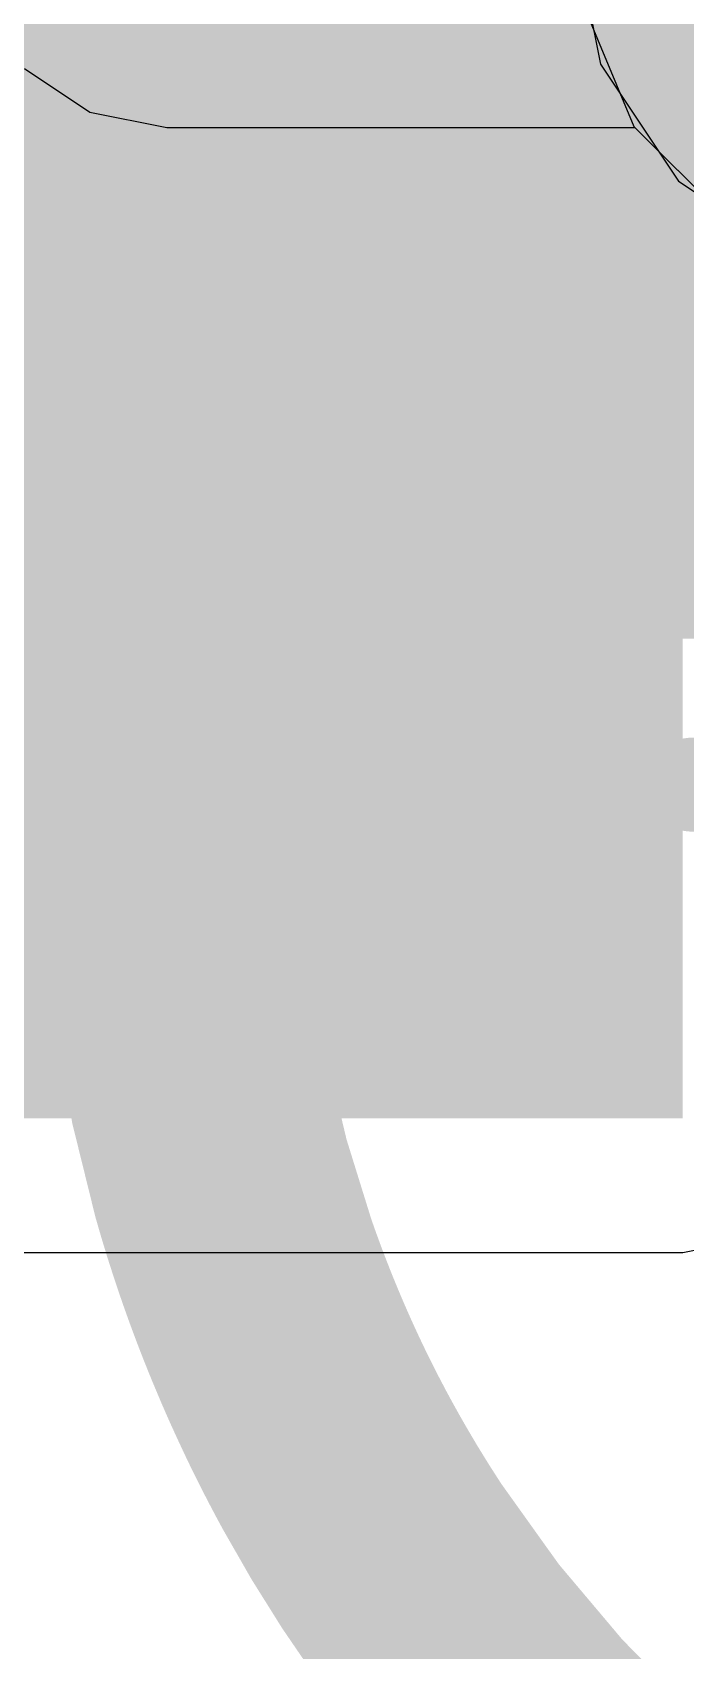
# Model space of a CAD drawing. Header units: inches. Extents: x -13 to 254, y -7 to 63.
# Drawn here: x 2.487 to 3.369, y 7.873 to 10.059 of the extents above; entities that cross this region are included whole.
import ezdxf

# ---------------------------------------------------------------- set-up
doc = ezdxf.new("R2010")
doc.units = ezdxf.units.IN
for name, color, linetype in [('Bottom Layer', 5, 'Continuous'), ('Bottom Overlay', 54, 'Continuous'), ('Bottom Paste', 16, 'Continuous'), ('Bottom Solder', 6, 'Continuous'), ('Dimensions', 6, 'Continuous'), ('GND', 16, 'Continuous'), ('POWER', 76, 'Continuous'), ('Top Layer', 1, 'Continuous'), ('Top Overlay', 2, 'Continuous')]:
    doc.layers.add(name, color=color, linetype=linetype)

# ---------------------------------------------------------------- blocks, each defined once
blk = doc.blocks.new('PTS526SP15SMTR2_LFS_46')
at = {"layer": 'Top Overlay'}
for points in [[(1.81685692, -0.000127, 0.127, 0.127, 1), (-1.81991508, -0.000127, 0.127, 0.127, 1)], [(1.78510692, -0.000127, 0.0635, 0.0635, 1), (1.84860692, -0.000127, 0.0635, 0.0635, 1)]]:
    blk.add_lwpolyline(points, format="xyseb", close=True, dxfattribs=at)
blk = doc.blocks.new('TSOT_23_8_B_51')
at = {"layer": 'Bottom Layer'}
for points in [[(1.82500016, 0.74999977), (0.77499972, 0.74999977), (0.77499972, 1.19999887), (1.82500016, 1.19999887)], [(1.82500016, 0.09999853000000007), (0.77499972, 0.09999852999999992), (0.77499972, 0.5499976299999999), (1.82500016, 0.5499976300000001)]]:
    blk.add_hatch(color=5, dxfattribs=at).paths.add_polyline_path(points)
at = {"layer": 'Bottom Paste'}
for points in [[(1.82500016, 0.74999977), (0.77499972, 0.74999977), (0.77499972, 1.19999887), (1.82500016, 1.19999887)], [(1.82500016, 0.09999853000000007), (0.77499972, 0.09999852999999992), (0.77499972, 0.5499976299999999), (1.82500016, 0.5499976300000001)]]:
    blk.add_hatch(color=16, dxfattribs=at).paths.add_polyline_path(points)
at = {"layer": 'Bottom Solder'}
for points in [[(1.92660016, 0.64839977), (0.6733997199999999, 0.6483997699999998), (0.6733997199999999, 1.30159887), (1.92660016, 1.30159887)], [(1.92660016, -0.001601469999999926), (0.6733997199999999, -0.001601470000000074), (0.6733997199999999, 0.6515976299999999), (1.92660016, 0.65159763)]]:
    blk.add_hatch(color=6, dxfattribs=at).paths.add_polyline_path(points)
at = {"layer": 'Bottom Overlay'}
blk.add_lwpolyline([(0.7619999999999999, 1.49859746, 0.127, 0.127, 0), (-0.7111999999999999, 1.49859746, 0.127, 0.127, 0)], format="xyseb", dxfattribs=at)
blk.add_lwpolyline([(0.73025, 1.49859746, 0.0635, 0.0635, 1), (0.79375, 1.49859746, 0.0635, 0.0635, 1)], format="xyseb", close=True, dxfattribs=at)

msp = doc.modelspace()

# ---------------------------------------------------------------- hatches: boundary and pattern name
at = {"layer": 'Bottom Layer'}
for points in [[(1.21206768, 9.991001099999998), (3.5079686, 9.991001099999998), (3.5079686, 10.44100274), (1.21206768, 10.44100274)], [(1.87481464, 8.59169986), (3.36520028, 8.59169986), (3.36520028, 9.7910015), (1.87481464, 9.7910015)], [(1.21206768, 8.59169986), (3.36520028, 8.59169986), (3.36520028, 9.22669986), (1.21206768, 9.22669986)]]:
    msp.add_hatch(color=5, dxfattribs=at).paths.add_polyline_path(points)

# ---------------------------------------------------------------- linework, layer by layer
for p, q in [((3.36520028, 8.41041752), (3.43457276, 8.42421734)), ((1.21206768, 8.41041752), (3.36520028, 8.41041752))]:
    msp.add_line(p, q, dxfattribs=at)
at = {"layer": 'Dimensions'}
for points in [[(4.49999862, 7.174346839999999, 0.254, 0.254, -0.9999999999999999), (4.49999862, 10.8256578, 0.254, 0.254, 0)], [(3.12368946, 10.12148598, 0.254, 0.254, -0.03913888874331477), (3.31789786, 10.32479774, 0.254, 0.254, 0)], [(2.85511494, 9.90193346, 0.254, 0.254, -0.04710975130365379), (3.04954686, 10.1895021, 0.254, 0.254, 0)], [(3.04301144, 10.01467644, 0.254, 0.254, -0.01871900268722525), (3.12368946, 10.12148344, 0.254, 0.254, 0)], [(2.98593764, 9.92757476, 0.254, 0.254, -0.01472009655486775), (3.0430089, 10.01467898, 0.254, 0.254, 0)], [(2.93324534, 9.835603899999999, 0.254, 0.254, -0.01514526445789057), (2.98593764, 9.92757222, 0.254, 0.254, 0)], [(2.81845512, 9.8313367, 0.254, 0.254, -0.01067368759262777), (2.85511748, 9.90193092, 0.254, 0.254, 0)], [(2.79475692, 9.78138506, 0.254, 0.254, -0.007340024396209105), (2.81845512, 9.8313367, 0.254, 0.254, 0)], [(2.92082474, 9.81186506, 0.254, 0.254, 0), (2.9332428, 9.835603899999999, 0.254, 0.254, 0)], [(2.90873942, 9.78783666, 0.254, 0.254, 0), (2.92082474, 9.81186506, 0.254, 0.254, 0)], [(2.77484586, 9.73624926, 0.254, 0.254, -0.006481059443028821), (2.79475184, 9.781387599999999, 0.254, 0.254, 0)], [(2.89410394, 9.75741508, 0.254, 0.254, -0.004907599635413254), (2.90873942, 9.78783666, 0.254, 0.254, 0)], [(2.8800044, 9.72657694, 0.254, 0.254, -0.004872096062237005), (2.89410394, 9.75741508, 0.254, 0.254, 0)], [(2.75832824, 9.69618584, 0.254, 0.254, -0.005631688889718054), (2.77485094, 9.73624672, 0.254, 0.254, 0)], [(2.86380682, 9.689048439999999, 0.254, 0.254, -0.005807124975026565), (2.8800044, 9.72657694, 0.254, 0.254, 0)], [(2.75378418, 9.6847025, 0.254, 0.254, 0), (2.75603716, 9.69042004, 0.254, 0.254, 0)], [(2.75603716, 9.69042004, 0.254, 0.254, 0), (2.75832824, 9.69618584, 0.254, 0.254, 0)], [(2.84592522, 9.64457558, 0.254, 0.254, -0.006732046930514134), (2.86380936, 9.689045899999998, 0.254, 0.254, 0)], [(2.74530058, 9.66270864, 0.254, 0.254, 0), (2.74735036, 9.66809598, 0.254, 0.254, 0)], [(2.74735036, 9.66809598, 0.254, 0.254, 0), (2.74944332, 9.673549359999999, 0.254, 0.254, 0)], [(2.74944332, 9.673549359999999, 0.254, 0.254, 0), (2.75158708, 9.67908148, 0.254, 0.254, 0)], [(2.75158708, 9.67908148, 0.254, 0.254, 0), (2.75378418, 9.6847025, 0.254, 0.254, 0)], [(2.7374596, 9.641603779999999, 0.254, 0.254, 0), (2.74329144, 9.65737718, 0.254, 0.254, 0)], [(2.74329144, 9.65737718, 0.254, 0.254, 0), (2.74530058, 9.66270864, 0.254, 0.254, 0)], [(2.7509724, 9.302810959999999, 0.254, 0.254, -0.04879723360128593), (2.84592522, 9.64457558, 0.254, 0.254, 0)], [(2.72998438, 9.62069704, 0.254, 0.254, 0), (2.7318335, 9.62594468, 0.254, 0.254, 0)], [(2.7318335, 9.62594468, 0.254, 0.254, 0), (2.73369278, 9.63116946, 0.254, 0.254, 0)], [(2.73369278, 9.63116946, 0.254, 0.254, 0), (2.7355673, 9.63638662, 0.254, 0.254, 0)], [(2.7355673, 9.63638662, 0.254, 0.254, 0), (2.7374596, 9.641603779999999, 0.254, 0.254, 0)], [(2.72262854, 9.59935088, 0.254, 0.254, 0), (2.72630138, 9.610100159999998, 0.254, 0.254, 0)], [(2.72630138, 9.610100159999998, 0.254, 0.254, 0), (2.72814288, 9.61542146, 0.254, 0.254, 0)], [(2.72814288, 9.61542146, 0.254, 0.254, 0), (2.72998438, 9.62069704, 0.254, 0.254, 0)], [(2.7069161, 9.550778459999998, 0.254, 0.254, -0.006747816813890997), (2.722626, 9.59935342, 0.254, 0.254, 0)], [(2.68957044, 9.49107068, 0.254, 0.254, -0.00830603140498316), (2.7069161, 9.550778459999998, 0.254, 0.254, 0)], [(2.64708386, 9.293064979999999, 0.254, 0.254, -0.02744322906611833), (2.68957044, 9.491073219999999, 0.254, 0.254, 0)], [(2.74016216, 9.23311082, 0.254, 0.254, -0.009797577950411331), (2.75096986, 9.302810959999999, 0.254, 0.254, 0)], [(2.63293606, 9.18133292, 0.254, 0.254, -0.0152153428535444), (2.64708386, 9.29306244, 0.254, 0.254, 0)], [(2.7334845, 9.17695142, 0.254, 0.254, -0.007943985243837014), (2.74016216, 9.23311082, 0.254, 0.254, 0)], [(2.62803386, 9.11935692, 0.254, 0.254, -0.00830709820635922), (2.63293606, 9.18133292, 0.254, 0.254, 0)], [(2.72911062, 9.127583979999999, 0.254, 0.254, -0.007041583857211216), (2.7334845, 9.17695142, 0.254, 0.254, 0)], [(2.62553958, 9.06836896, 0.254, 0.254, -0.006748934304737086), (2.62803132, 9.119354379999999, 0.254, 0.254, 0)], [(2.7264741, 9.0851355, 0.254, 0.254, -0.00611096612271112), (2.72911062, 9.127583979999999, 0.254, 0.254, 0)], [(2.72487898, 9.04259812, 0.254, 0.254, -0.0061868959373074), (2.7264741, 9.0851355, 0.254, 0.254, 0)], [(2.62476488, 8.96005828, 0.254, 0.254, -0.01406368225305396), (2.62553704, 9.06836896, 0.254, 0.254, 0)], [(2.72435828, 8.992897939999999, 0.254, 0.254, -0.007321180779104572), (2.72487898, 9.042595579999999, 0.254, 0.254, 0)], [(2.72487898, 8.95740398, 0.254, 0.254, -0.005217964425740371), (2.72435828, 8.992897939999999, 0.254, 0.254, 0)], [(2.6265251, 8.90891284, 0.254, 0.254, -0.006694857835242848), (2.62476742, 8.96006082, 0.254, 0.254, 0)], [(2.7264741, 8.9148666, 0.254, 0.254, -0.006186895936858741), (2.72487898, 8.95740398, 0.254, 0.254, 0)], [(2.63007348, 8.8523572, 0.254, 0.254, -0.007492471841434241), (2.62652256, 8.9089103, 0.254, 0.254, 0)], [(2.72911062, 8.872418119999999, 0.254, 0.254, -0.006110966122930175), (2.7264741, 8.9148666, 0.254, 0.254, 0)], [(2.7334845, 8.82305068, 0.254, 0.254, -0.007041583857588489), (2.72911062, 8.872418119999999, 0.254, 0.254, 0)], [(2.69418054, 8.49230966, 0.254, 0.254, -0.04947305951633188), (2.63007602, 8.8523572, 0.254, 0.254, 0)], [(2.74016216, 8.76689128, 0.254, 0.254, -0.007943985244174431), (2.7334845, 8.82305068, 0.254, 0.254, 0)], [(2.82457398, 8.41360776, 0.254, 0.254, -0.04998711597948308), (2.74016216, 8.76689128, 0.254, 0.254, 0)], [(2.717292, 8.41657702, 0.254, 0.254, -0.01058411772437594), (2.694178, 8.49230712, 0.254, 0.254, 0)], [(2.73582384, 8.36290174, 0.254, 0.254, -0.00751016972440537), (2.71729454, 8.41657702, 0.254, 0.254, 0)], [(2.84592268, 8.35542652, 0.254, 0.254, -0.008608815807864514), (2.82457398, 8.41360776, 0.254, 0.254, 0)], [(2.75394166, 8.31489828, 0.254, 0.254, -0.006713844116992531), (2.73582384, 8.36290174, 0.254, 0.254, 0)], [(2.86380936, 8.3109562, 0.254, 0.254, -0.006732046930590188), (2.84592522, 8.35542652, 0.254, 0.254, 0)], [(2.75393912, 8.31489828, 0.254, 0.254, 0), (2.75603716, 8.30958206, 0.254, 0.254, 0)], [(2.8800044, 8.273425159999999, 0.254, 0.254, -0.005807124974947404), (2.86380682, 8.31095366, 0.254, 0.254, 0)], [(2.75603716, 8.30958206, 0.254, 0.254, 0), (2.7581733, 8.304215039999999, 0.254, 0.254, 0)], [(2.7581733, 8.304215039999999, 0.254, 0.254, 0), (2.7603704, 8.29874896, 0.254, 0.254, 0)], [(2.7603704, 8.29874896, 0.254, 0.254, 0), (2.76262338, 8.29319906, 0.254, 0.254, 0)], [(2.76262338, 8.29319906, 0.254, 0.254, 0), (2.76492716, 8.287572959999999, 0.254, 0.254, 0)], [(2.76492716, 8.287572959999999, 0.254, 0.254, 0), (2.76727666, 8.28188336, 0.254, 0.254, 0)], [(2.76727666, 8.28188336, 0.254, 0.254, 0), (2.7770455, 8.25872364, 0.254, 0.254, 0)], [(2.89410394, 8.24258702, 0.254, 0.254, -0.00487209606212387), (2.8800044, 8.273425159999999, 0.254, 0.254, 0)], [(2.7770455, 8.25872364, 0.254, 0.254, 0), (2.77955756, 8.2528918, 0.254, 0.254, 0)], [(2.77955756, 8.2528918, 0.254, 0.254, 0), (2.78208994, 8.24706504, 0.254, 0.254, 0)], [(2.78208994, 8.24706504, 0.254, 0.254, 0), (2.78463502, 8.2412586, 0.254, 0.254, 0)], [(2.78463502, 8.2412586, 0.254, 0.254, 0), (2.78718772, 8.2354801, 0.254, 0.254, 0)], [(2.78718772, 8.2354801, 0.254, 0.254, 0), (2.78974804, 8.22974224, 0.254, 0.254, 0)], [(2.78974804, 8.22974224, 0.254, 0.254, 0), (2.79230836, 8.22405772, 0.254, 0.254, 0)], [(2.79230836, 8.22405772, 0.254, 0.254, 0), (2.80524458, 8.196094859999999, 0.254, 0.254, 0)], [(2.90873942, 8.21216544, 0.254, 0.254, -0.004907599635413254), (2.89410394, 8.24258702, 0.254, 0.254, 0)], [(2.90873942, 8.21216544, 0.254, 0.254, 0), (2.92082474, 8.188137039999999, 0.254, 0.254, 0)], [(2.8268041, 8.151952199999998, 0.254, 0.254, -0.00651027686685633), (2.80524204, 8.196094859999999, 0.254, 0.254, 0)], [(2.92082474, 8.188137039999999, 0.254, 0.254, 0), (2.9332428, 8.1643982, 0.254, 0.254, 0)], [(2.96231564, 8.11207166, 0.254, 0.254, -0.008571806423956257), (2.9332428, 8.16439566, 0.254, 0.254, 0)], [(2.85526988, 8.09778416, 0.254, 0.254, -0.008195232430631484), (2.82680664, 8.151954739999999, 0.254, 0.254, 0)], [(2.97163236, 7.912033959999999, 0.254, 0.254, -0.02980162167328635), (2.85526988, 8.09778416, 0.254, 0.254, 0)], [(3.01395892, 8.02826436, 0.254, 0.254, -0.01398486362932882), (2.9623131, 8.1120742, 0.254, 0.254, 0)], [(3.2915098, 7.699288639999999, 0.254, 0.254, -0.06013780767362285), (3.01395892, 8.028261819999999, 0.254, 0.254, 0)], [(3.03414176, 7.829362039999999, 0.254, 0.254, -0.01403472944462154), (2.97163236, 7.912036499999999, 0.254, 0.254, 0)], [(3.07317902, 7.782239959999999, 0.254, 0.254, -0.008195938290987791), (3.03414176, 7.829362039999999, 0.254, 0.254, 0)], [(3.10561482, 7.745349, 0.254, 0.254, -0.006510992796983165), (3.07317902, 7.782239959999999, 0.254, 0.254, 0)]]:
    msp.add_lwpolyline(points, format="xyseb", dxfattribs=at)
for points in [[(3.06018946, 10.12148598, 0.127, 0.127, 1), (3.18718946, 10.12148598, 0.127, 0.127, 1)], [(3.06018946, 10.12148344, 0.127, 0.127, 1), (3.18718946, 10.12148344, 0.127, 0.127, 1)], [(2.9795089, 10.01467898, 0.127, 0.127, 1), (3.1065089, 10.01467898, 0.127, 0.127, 1)], [(2.97951144, 10.01467644, 0.127, 0.127, 1), (3.10651144, 10.01467644, 0.127, 0.127, 1)], [(2.92243764, 9.92757476, 0.127, 0.127, 1), (3.04943764, 9.92757476, 0.127, 0.127, 1)], [(2.92243764, 9.92757222, 0.127, 0.127, 1), (3.04943764, 9.92757222, 0.127, 0.127, 1)], [(2.79161494, 9.90193346, 0.127, 0.127, 1), (2.91861494, 9.90193346, 0.127, 0.127, 1)], [(2.79161748, 9.90193092, 0.127, 0.127, 1), (2.91861748, 9.90193092, 0.127, 0.127, 1)], [(2.75495512, 9.8313367, 0.127, 0.127, 1), (2.88195512, 9.8313367, 0.127, 0.127, 1)], [(2.75495512, 9.8313367, 0.127, 0.127, 1), (2.88195512, 9.8313367, 0.127, 0.127, 1)], [(2.8697428, 9.835603899999999, 0.127, 0.127, 1), (2.9967428, 9.835603899999999, 0.127, 0.127, 1)], [(2.86974534, 9.835603899999999, 0.127, 0.127, 1), (2.99674534, 9.835603899999999, 0.127, 0.127, 1)], [(2.85732474, 9.81186506, 0.127, 0.127, 1), (2.98432474, 9.81186506, 0.127, 0.127, 1)], [(2.85732474, 9.81186506, 0.127, 0.127, 1), (2.98432474, 9.81186506, 0.127, 0.127, 1)], [(2.73125184, 9.781387599999999, 0.127, 0.127, 1), (2.85825184, 9.781387599999999, 0.127, 0.127, 1)], [(2.73125692, 9.78138506, 0.127, 0.127, 1), (2.85825692, 9.78138506, 0.127, 0.127, 1)], [(2.84523942, 9.78783666, 0.127, 0.127, 1), (2.97223942, 9.78783666, 0.127, 0.127, 1)], [(2.84523942, 9.78783666, 0.127, 0.127, 1), (2.97223942, 9.78783666, 0.127, 0.127, 1)], [(2.83060394, 9.75741508, 0.127, 0.127, 1), (2.95760394, 9.75741508, 0.127, 0.127, 1)], [(2.83060394, 9.75741508, 0.127, 0.127, 1), (2.95760394, 9.75741508, 0.127, 0.127, 1)], [(2.71134586, 9.73624926, 0.127, 0.127, 1), (2.83834586, 9.73624926, 0.127, 0.127, 1)], [(2.71135094, 9.73624672, 0.127, 0.127, 1), (2.83835094, 9.73624672, 0.127, 0.127, 1)], [(2.8165044, 9.72657694, 0.127, 0.127, 1), (2.9435044, 9.72657694, 0.127, 0.127, 1)], [(2.8165044, 9.72657694, 0.127, 0.127, 1), (2.9435044, 9.72657694, 0.127, 0.127, 1)], [(2.69253716, 9.69042004, 0.127, 0.127, 1), (2.81953716, 9.69042004, 0.127, 0.127, 1)], [(2.69253716, 9.69042004, 0.127, 0.127, 1), (2.81953716, 9.69042004, 0.127, 0.127, 1)], [(2.69482824, 9.69618584, 0.127, 0.127, 1), (2.82182824, 9.69618584, 0.127, 0.127, 1)], [(2.69482824, 9.69618584, 0.127, 0.127, 1), (2.82182824, 9.69618584, 0.127, 0.127, 1)], [(2.80030682, 9.689048439999999, 0.127, 0.127, 1), (2.92730682, 9.689048439999999, 0.127, 0.127, 1)], [(2.80030936, 9.689045899999998, 0.127, 0.127, 1), (2.92730936, 9.689045899999998, 0.127, 0.127, 1)], [(2.68385036, 9.66809598, 0.127, 0.127, 1), (2.81085036, 9.66809598, 0.127, 0.127, 1)], [(2.68385036, 9.66809598, 0.127, 0.127, 1), (2.81085036, 9.66809598, 0.127, 0.127, 1)], [(2.68594332, 9.673549359999999, 0.127, 0.127, 1), (2.81294332, 9.673549359999999, 0.127, 0.127, 1)], [(2.68594332, 9.673549359999999, 0.127, 0.127, 1), (2.81294332, 9.673549359999999, 0.127, 0.127, 1)], [(2.68808708, 9.67908148, 0.127, 0.127, 1), (2.81508708, 9.67908148, 0.127, 0.127, 1)], [(2.68808708, 9.67908148, 0.127, 0.127, 1), (2.81508708, 9.67908148, 0.127, 0.127, 1)], [(2.69028418, 9.6847025, 0.127, 0.127, 1), (2.81728418, 9.6847025, 0.127, 0.127, 1)], [(2.69028418, 9.6847025, 0.127, 0.127, 1), (2.81728418, 9.6847025, 0.127, 0.127, 1)], [(2.67979144, 9.65737718, 0.127, 0.127, 1), (2.80679144, 9.65737718, 0.127, 0.127, 1)], [(2.67979144, 9.65737718, 0.127, 0.127, 1), (2.80679144, 9.65737718, 0.127, 0.127, 1)], [(2.68180058, 9.66270864, 0.127, 0.127, 1), (2.80880058, 9.66270864, 0.127, 0.127, 1)], [(2.68180058, 9.66270864, 0.127, 0.127, 1), (2.80880058, 9.66270864, 0.127, 0.127, 1)], [(2.78242522, 9.64457558, 0.127, 0.127, 1), (2.90942522, 9.64457558, 0.127, 0.127, 1)], [(2.78242522, 9.64457558, 0.127, 0.127, 1), (2.90942522, 9.64457558, 0.127, 0.127, 1)], [(2.6683335, 9.62594468, 0.127, 0.127, 1), (2.7953335, 9.62594468, 0.127, 0.127, 1)], [(2.6683335, 9.62594468, 0.127, 0.127, 1), (2.7953335, 9.62594468, 0.127, 0.127, 1)], [(2.67019278, 9.63116946, 0.127, 0.127, 1), (2.79719278, 9.63116946, 0.127, 0.127, 1)], [(2.67019278, 9.63116946, 0.127, 0.127, 1), (2.79719278, 9.63116946, 0.127, 0.127, 1)], [(2.6720673, 9.63638662, 0.127, 0.127, 1), (2.7990673, 9.63638662, 0.127, 0.127, 1)], [(2.6720673, 9.63638662, 0.127, 0.127, 1), (2.7990673, 9.63638662, 0.127, 0.127, 1)], [(2.6739596, 9.641603779999999, 0.127, 0.127, 1), (2.8009596, 9.641603779999999, 0.127, 0.127, 1)], [(2.6739596, 9.641603779999999, 0.127, 0.127, 1), (2.8009596, 9.641603779999999, 0.127, 0.127, 1)], [(2.66280138, 9.610100159999998, 0.127, 0.127, 1), (2.78980138, 9.610100159999998, 0.127, 0.127, 1)], [(2.66280138, 9.610100159999998, 0.127, 0.127, 1), (2.78980138, 9.610100159999998, 0.127, 0.127, 1)], [(2.66464288, 9.61542146, 0.127, 0.127, 1), (2.79164288, 9.61542146, 0.127, 0.127, 1)], [(2.66464288, 9.61542146, 0.127, 0.127, 1), (2.79164288, 9.61542146, 0.127, 0.127, 1)], [(2.66648438, 9.62069704, 0.127, 0.127, 1), (2.79348438, 9.62069704, 0.127, 0.127, 1)], [(2.66648438, 9.62069704, 0.127, 0.127, 1), (2.79348438, 9.62069704, 0.127, 0.127, 1)], [(2.659126, 9.59935342, 0.127, 0.127, 1), (2.786126, 9.59935342, 0.127, 0.127, 1)], [(2.65912854, 9.59935088, 0.127, 0.127, 1), (2.78612854, 9.59935088, 0.127, 0.127, 1)], [(2.6434161, 9.550778459999998, 0.127, 0.127, 1), (2.7704161, 9.550778459999998, 0.127, 0.127, 1)], [(2.6434161, 9.550778459999998, 0.127, 0.127, 1), (2.7704161, 9.550778459999998, 0.127, 0.127, 1)], [(2.62607044, 9.491073219999999, 0.127, 0.127, 1), (2.75307044, 9.491073219999999, 0.127, 0.127, 1)], [(2.62607044, 9.49107068, 0.127, 0.127, 1), (2.75307044, 9.49107068, 0.127, 0.127, 1)], [(2.68746986, 9.302810959999999, 0.127, 0.127, 1), (2.81446986, 9.302810959999999, 0.127, 0.127, 1)], [(2.6874724, 9.302810959999999, 0.127, 0.127, 1), (2.8144724, 9.302810959999999, 0.127, 0.127, 1)], [(2.58358386, 9.293064979999999, 0.127, 0.127, 1), (2.71058386, 9.293064979999999, 0.127, 0.127, 1)], [(2.58358386, 9.29306244, 0.127, 0.127, 1), (2.71058386, 9.29306244, 0.127, 0.127, 1)], [(2.67666216, 9.23311082, 0.127, 0.127, 1), (2.80366216, 9.23311082, 0.127, 0.127, 1)], [(2.67666216, 9.23311082, 0.127, 0.127, 1), (2.80366216, 9.23311082, 0.127, 0.127, 1)], [(2.56943606, 9.18133292, 0.127, 0.127, 1), (2.69643606, 9.18133292, 0.127, 0.127, 1)], [(2.56943606, 9.18133292, 0.127, 0.127, 1), (2.69643606, 9.18133292, 0.127, 0.127, 1)], [(2.6699845, 9.17695142, 0.127, 0.127, 1), (2.7969845, 9.17695142, 0.127, 0.127, 1)], [(2.6699845, 9.17695142, 0.127, 0.127, 1), (2.7969845, 9.17695142, 0.127, 0.127, 1)], [(2.56453132, 9.119354379999999, 0.127, 0.127, 1), (2.69153132, 9.119354379999999, 0.127, 0.127, 1)], [(2.56453386, 9.11935692, 0.127, 0.127, 1), (2.69153386, 9.11935692, 0.127, 0.127, 1)], [(2.66561062, 9.127583979999999, 0.127, 0.127, 1), (2.79261062, 9.127583979999999, 0.127, 0.127, 1)], [(2.66561062, 9.127583979999999, 0.127, 0.127, 1), (2.79261062, 9.127583979999999, 0.127, 0.127, 1)], [(2.6629741, 9.0851355, 0.127, 0.127, 1), (2.7899741, 9.0851355, 0.127, 0.127, 1)], [(2.6629741, 9.0851355, 0.127, 0.127, 1), (2.7899741, 9.0851355, 0.127, 0.127, 1)], [(2.56203704, 9.06836896, 0.127, 0.127, 1), (2.68903704, 9.06836896, 0.127, 0.127, 1)], [(2.56203958, 9.06836896, 0.127, 0.127, 1), (2.68903958, 9.06836896, 0.127, 0.127, 1)], [(2.66137898, 9.04259812, 0.127, 0.127, 1), (2.78837898, 9.04259812, 0.127, 0.127, 1)], [(2.66137898, 9.042595579999999, 0.127, 0.127, 1), (2.78837898, 9.042595579999999, 0.127, 0.127, 1)], [(2.66085828, 8.992897939999999, 0.127, 0.127, 1), (2.78785828, 8.992897939999999, 0.127, 0.127, 1)], [(2.66085828, 8.992897939999999, 0.127, 0.127, 1), (2.78785828, 8.992897939999999, 0.127, 0.127, 1)], [(2.56126488, 8.96005828, 0.127, 0.127, 1), (2.68826488, 8.96005828, 0.127, 0.127, 1)], [(2.56126742, 8.96006082, 0.127, 0.127, 1), (2.68826742, 8.96006082, 0.127, 0.127, 1)], [(2.66137898, 8.95740398, 0.127, 0.127, 1), (2.78837898, 8.95740398, 0.127, 0.127, 1)], [(2.66137898, 8.95740398, 0.127, 0.127, 1), (2.78837898, 8.95740398, 0.127, 0.127, 1)], [(2.56302256, 8.9089103, 0.127, 0.127, 1), (2.69002256, 8.9089103, 0.127, 0.127, 1)], [(2.5630251, 8.90891284, 0.127, 0.127, 1), (2.6900251, 8.90891284, 0.127, 0.127, 1)], [(2.6629741, 8.9148666, 0.127, 0.127, 1), (2.7899741, 8.9148666, 0.127, 0.127, 1)], [(2.6629741, 8.9148666, 0.127, 0.127, 1), (2.7899741, 8.9148666, 0.127, 0.127, 1)], [(2.66561062, 8.872418119999999, 0.127, 0.127, 1), (2.79261062, 8.872418119999999, 0.127, 0.127, 1)], [(2.66561062, 8.872418119999999, 0.127, 0.127, 1), (2.79261062, 8.872418119999999, 0.127, 0.127, 1)], [(2.56657348, 8.8523572, 0.127, 0.127, 1), (2.69357348, 8.8523572, 0.127, 0.127, 1)], [(2.56657602, 8.8523572, 0.127, 0.127, 1), (2.69357602, 8.8523572, 0.127, 0.127, 1)], [(2.6699845, 8.82305068, 0.127, 0.127, 1), (2.7969845, 8.82305068, 0.127, 0.127, 1)], [(2.6699845, 8.82305068, 0.127, 0.127, 1), (2.7969845, 8.82305068, 0.127, 0.127, 1)], [(2.67666216, 8.76689128, 0.127, 0.127, 1), (2.80366216, 8.76689128, 0.127, 0.127, 1)], [(2.67666216, 8.76689128, 0.127, 0.127, 1), (2.80366216, 8.76689128, 0.127, 0.127, 1)], [(2.630678, 8.49230712, 0.127, 0.127, 1), (2.757678, 8.49230712, 0.127, 0.127, 1)], [(2.63068054, 8.49230966, 0.127, 0.127, 1), (2.75768054, 8.49230966, 0.127, 0.127, 1)], [(2.653792, 8.41657702, 0.127, 0.127, 1), (2.780791999999999, 8.41657702, 0.127, 0.127, 1)], [(2.65379454, 8.41657702, 0.127, 0.127, 1), (2.78079454, 8.41657702, 0.127, 0.127, 1)], [(2.76107398, 8.41360776, 0.127, 0.127, 1), (2.88807398, 8.41360776, 0.127, 0.127, 1)], [(2.76107398, 8.41360776, 0.127, 0.127, 1), (2.88807398, 8.41360776, 0.127, 0.127, 1)], [(2.67232384, 8.36290174, 0.127, 0.127, 1), (2.79932384, 8.36290174, 0.127, 0.127, 1)], [(2.67232384, 8.36290174, 0.127, 0.127, 1), (2.79932384, 8.36290174, 0.127, 0.127, 1)], [(2.78242268, 8.35542652, 0.127, 0.127, 1), (2.90942268, 8.35542652, 0.127, 0.127, 1)], [(2.78242522, 8.35542652, 0.127, 0.127, 1), (2.90942522, 8.35542652, 0.127, 0.127, 1)], [(2.69043912, 8.31489828, 0.127, 0.127, 1), (2.81743912, 8.31489828, 0.127, 0.127, 1)], [(2.69044166, 8.31489828, 0.127, 0.127, 1), (2.81744166, 8.31489828, 0.127, 0.127, 1)], [(2.80030682, 8.31095366, 0.127, 0.127, 1), (2.92730682, 8.31095366, 0.127, 0.127, 1)], [(2.80030936, 8.3109562, 0.127, 0.127, 1), (2.92730936, 8.3109562, 0.127, 0.127, 1)], [(2.69253716, 8.30958206, 0.127, 0.127, 1), (2.81953716, 8.30958206, 0.127, 0.127, 1)], [(2.69253716, 8.30958206, 0.127, 0.127, 1), (2.81953716, 8.30958206, 0.127, 0.127, 1)], [(2.6946733, 8.304215039999999, 0.127, 0.127, 1), (2.8216733, 8.304215039999999, 0.127, 0.127, 1)], [(2.6946733, 8.304215039999999, 0.127, 0.127, 1), (2.8216733, 8.304215039999999, 0.127, 0.127, 1)], [(2.6968704, 8.29874896, 0.127, 0.127, 1), (2.8238704, 8.29874896, 0.127, 0.127, 1)], [(2.6968704, 8.29874896, 0.127, 0.127, 1), (2.8238704, 8.29874896, 0.127, 0.127, 1)], [(2.69912338, 8.29319906, 0.127, 0.127, 1), (2.82612338, 8.29319906, 0.127, 0.127, 1)], [(2.69912338, 8.29319906, 0.127, 0.127, 1), (2.82612338, 8.29319906, 0.127, 0.127, 1)], [(2.70142716, 8.287572959999999, 0.127, 0.127, 1), (2.828427159999999, 8.287572959999999, 0.127, 0.127, 1)], [(2.70142716, 8.287572959999999, 0.127, 0.127, 1), (2.828427159999999, 8.287572959999999, 0.127, 0.127, 1)], [(2.70377666, 8.28188336, 0.127, 0.127, 1), (2.83077666, 8.28188336, 0.127, 0.127, 1)], [(2.70377666, 8.28188336, 0.127, 0.127, 1), (2.83077666, 8.28188336, 0.127, 0.127, 1)], [(2.8165044, 8.273425159999999, 0.127, 0.127, 1), (2.9435044, 8.273425159999999, 0.127, 0.127, 1)], [(2.8165044, 8.273425159999999, 0.127, 0.127, 1), (2.9435044, 8.273425159999999, 0.127, 0.127, 1)], [(2.7135455, 8.25872364, 0.127, 0.127, 1), (2.8405455, 8.25872364, 0.127, 0.127, 1)], [(2.7135455, 8.25872364, 0.127, 0.127, 1), (2.8405455, 8.25872364, 0.127, 0.127, 1)], [(2.71605756, 8.2528918, 0.127, 0.127, 1), (2.84305756, 8.2528918, 0.127, 0.127, 1)], [(2.71605756, 8.2528918, 0.127, 0.127, 1), (2.84305756, 8.2528918, 0.127, 0.127, 1)], [(2.71858994, 8.24706504, 0.127, 0.127, 1), (2.84558994, 8.24706504, 0.127, 0.127, 1)], [(2.71858994, 8.24706504, 0.127, 0.127, 1), (2.84558994, 8.24706504, 0.127, 0.127, 1)], [(2.72113502, 8.2412586, 0.127, 0.127, 1), (2.84813502, 8.2412586, 0.127, 0.127, 1)], [(2.72113502, 8.2412586, 0.127, 0.127, 1), (2.84813502, 8.2412586, 0.127, 0.127, 1)], [(2.72368772, 8.2354801, 0.127, 0.127, 1), (2.85068772, 8.2354801, 0.127, 0.127, 1)], [(2.72368772, 8.2354801, 0.127, 0.127, 1), (2.85068772, 8.2354801, 0.127, 0.127, 1)], [(2.72624804, 8.22974224, 0.127, 0.127, 1), (2.85324804, 8.22974224, 0.127, 0.127, 1)], [(2.72624804, 8.22974224, 0.127, 0.127, 1), (2.85324804, 8.22974224, 0.127, 0.127, 1)], [(2.72880836, 8.22405772, 0.127, 0.127, 1), (2.85580836, 8.22405772, 0.127, 0.127, 1)], [(2.72880836, 8.22405772, 0.127, 0.127, 1), (2.85580836, 8.22405772, 0.127, 0.127, 1)], [(2.83060394, 8.24258702, 0.127, 0.127, 1), (2.95760394, 8.24258702, 0.127, 0.127, 1)], [(2.83060394, 8.24258702, 0.127, 0.127, 1), (2.95760394, 8.24258702, 0.127, 0.127, 1)], [(2.84523942, 8.21216544, 0.127, 0.127, 1), (2.97223942, 8.21216544, 0.127, 0.127, 1)], [(2.84523942, 8.21216544, 0.127, 0.127, 1), (2.97223942, 8.21216544, 0.127, 0.127, 1)], [(2.74174204, 8.196094859999999, 0.127, 0.127, 1), (2.86874204, 8.196094859999999, 0.127, 0.127, 1)], [(2.74174458, 8.196094859999999, 0.127, 0.127, 1), (2.86874458, 8.196094859999999, 0.127, 0.127, 1)], [(2.85732474, 8.188137039999999, 0.127, 0.127, 1), (2.98432474, 8.188137039999999, 0.127, 0.127, 1)], [(2.85732474, 8.188137039999999, 0.127, 0.127, 1), (2.98432474, 8.188137039999999, 0.127, 0.127, 1)], [(2.8697428, 8.1643982, 0.127, 0.127, 1), (2.9967428, 8.1643982, 0.127, 0.127, 1)], [(2.8697428, 8.16439566, 0.127, 0.127, 1), (2.9967428, 8.16439566, 0.127, 0.127, 1)], [(2.7633041, 8.151952199999998, 0.127, 0.127, 1), (2.8903041, 8.151952199999998, 0.127, 0.127, 1)], [(2.76330664, 8.151954739999999, 0.127, 0.127, 1), (2.89030664, 8.151954739999999, 0.127, 0.127, 1)], [(2.79176988, 8.09778416, 0.127, 0.127, 1), (2.91876988, 8.09778416, 0.127, 0.127, 1)], [(2.79176988, 8.09778416, 0.127, 0.127, 1), (2.91876988, 8.09778416, 0.127, 0.127, 1)], [(2.8988131, 8.1120742, 0.127, 0.127, 1), (3.0258131, 8.1120742, 0.127, 0.127, 1)], [(2.89881564, 8.11207166, 0.127, 0.127, 1), (3.02581564, 8.11207166, 0.127, 0.127, 1)], [(2.95045892, 8.02826436, 0.127, 0.127, 1), (3.07745892, 8.02826436, 0.127, 0.127, 1)], [(2.95045892, 8.028261819999999, 0.127, 0.127, 1), (3.07745892, 8.028261819999999, 0.127, 0.127, 1)], [(2.90813236, 7.912036499999999, 0.127, 0.127, 1), (3.03513236, 7.912036499999999, 0.127, 0.127, 1)], [(2.90813236, 7.912033959999999, 0.127, 0.127, 1), (3.03513236, 7.912033959999999, 0.127, 0.127, 1)], [(2.97064176, 7.829362039999999, 0.127, 0.127, 1), (3.09764176, 7.829362039999999, 0.127, 0.127, 1)], [(2.97064176, 7.829362039999999, 0.127, 0.127, 1), (3.09764176, 7.829362039999999, 0.127, 0.127, 1)], [(3.00967902, 7.782239959999999, 0.127, 0.127, 1), (3.13667902, 7.782239959999999, 0.127, 0.127, 1)], [(3.00967902, 7.782239959999999, 0.127, 0.127, 1), (3.13667902, 7.782239959999999, 0.127, 0.127, 1)]]:
    msp.add_lwpolyline(points, format="xyseb", close=True, dxfattribs=at)
at = {"layer": 'GND'}
for p, q in [((2.47593866, 10.00984536), (2.56415794, 9.95089958)), ((2.56415794, 9.95089958), (2.6682192, 9.93020112)), ((2.6682192, 9.93020112), (3.30035154, 9.93020112)), ((3.30035154, 9.93020112), (3.43348564, 9.797067019999998))]:
    msp.add_line(p, q, dxfattribs=at)
at = {"layer": 'POWER'}
for p, q in [((3.22633848, 10.10708672), (3.299079, 9.93147366)), ((3.299079, 9.93147366), (3.43348564, 9.797067019999998))]:
    msp.add_line(p, q, dxfattribs=at)
at = {"layer": 'Top Layer'}
for p, q in [((3.21697858, 10.2021259), (3.25406258, 10.01569752)), ((3.25406258, 10.01569752), (3.35966308, 9.8576511)), ((3.35966308, 9.8576511), (3.5177095, 9.752050599999999))]:
    msp.add_line(p, q, dxfattribs=at)

# ---------------------------------------------------------------- block references
at = {"rotation": 180}
for name, p in [('TSOT_23_8_B_51', (4.1402, 10.541)), ('PTS526SP15SMTR2_LFS_46', (4.48986148, 8.99900918))]:
    msp.add_blockref(name, p, dxfattribs=at)

doc.saveas('drawing.dxf')
